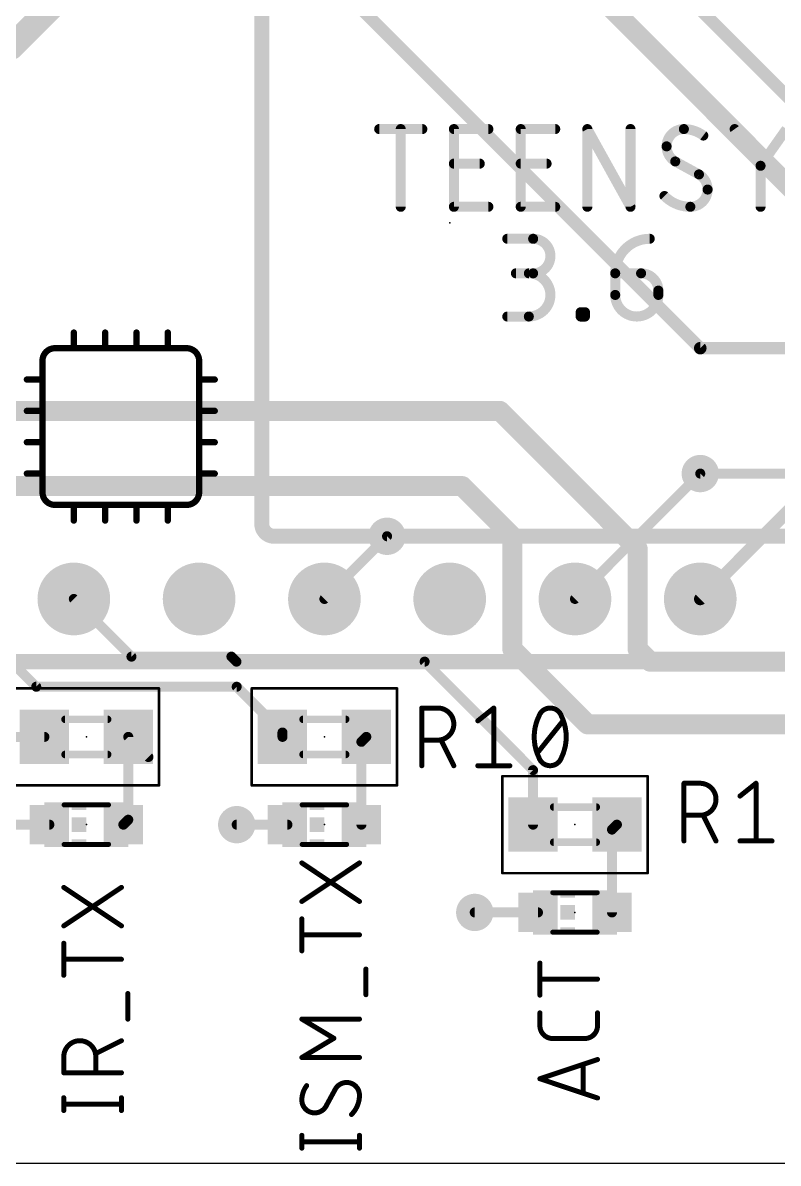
# Model space of a CAD drawing. Extents: x 0 to 102, y 0 to 61.
# Drawn here: x 24.37 to 39.68, y 0 to 23.1 of the extents above; entities that cross this region are included whole.
import ezdxf

# ---------------------------------------------------------------- set-up
doc = ezdxf.new("R2010")
doc.units = 0
for name, color, linetype in [('1', 12, 'CONTINUOUS'), ('15', 30, 'CONTINUOUS'), ('16', 132, 'CONTINUOUS'), ('17', 110, 'CONTINUOUS'), ('18', 110, 'CONTINUOUS'), ('20', 31, 'CONTINUOUS'), ('21', 253, 'CONTINUOUS'), ('23', 53, 'CONTINUOUS'), ('25', 253, 'CONTINUOUS'), ('39', 12, 'CONTINUOUS'), ('51', 253, 'CONTINUOUS')]:
    doc.layers.add(name, color=color, linetype=linetype)

# ---------------------------------------------------------------- blocks, each defined once
blk = doc.blocks.new('RECT')
blk.add_solid([(-0.5, -0.5), (0.5, -0.5), (-0.5, 0.5), (0.5, 0.5)])
blk = doc.blocks.new('ROUNDP')
at = {"const_width": 0.5}
blk.add_lwpolyline([(0, -0.25, 1), (0, 0.25, 1), (0, -0.25)], format="xyb", dxfattribs=at)
blk = doc.blocks.new('ROUNDV')
at = {"const_width": 0.5}
blk.add_lwpolyline([(0, -0.25, 1), (0, 0.25, 1), (0, -0.25)], format="xyb", dxfattribs=at)

msp = doc.modelspace()

# ---------------------------------------------------------------- linework, layer by layer
at = {"layer": '1'}
for points, const_width in [([(34.036, 15.24), (11.43, 15.24)], 0.4064), ([(36.83, 12.446), (34.036, 15.24)], 0.4064), ([(12.446, 13.716), (33.274, 13.716)], 0.4064), ([(33.274, 13.716), (34.29, 12.7)], 0.4064), ([(34.29, 12.7), (34.29, 10.414)], 0.4064), ([(36.83, 10.414), (36.83, 12.446)], 0.4064), ([(22.86, 11.43), (24.638, 9.652)], 0.2032), ([(25.4, 11.43), (26.5684, 10.2616)], 0.2032), ([(34.29, 10.414), (35.814, 8.89)], 0.4064), ([(37.084, 10.16), (36.83, 10.414)], 0.4064), ([(26.5684, 10.2616), (28.5953, 10.2616)], 0.2032), ([(28.5953, 10.2616), (28.6969, 10.16)], 0.2032), ([(28.6969, 10.16), (32.512, 10.16)], 0.2032), ([(32.512, 10.16), (34.71, 7.962)], 0.2032), ([(42.164, 10.16), (37.084, 10.16)], 0.4064), ([(24.638, 9.652), (28.702, 9.652)], 0.2032), ([(28.702, 9.652), (29.63, 8.724)], 0.2032), ([(35.814, 8.89), (40.64, 8.89)], 0.4064), ([(29.63, 8.724), (29.63, 8.636)], 0.2032), ([(22.606, 8.636), (24.804, 8.636)], 0.2032), ([(26.504, 8.636), (26.912, 8.228)], 0.2032), ([(26.504, 8.636), (26.504, 6.958)], 0.2032), ([(31.33, 8.636), (31.23, 8.536)], 0.2032), ([(31.23, 8.536), (31.23, 6.858)], 0.2032), ([(34.71, 7.962), (34.71, 6.858)], 0.2032), ([(24.904, 6.858), (23.622, 6.858)], 0.2032), ([(26.504, 6.958), (26.404, 6.858)], 0.2032), ([(29.73, 6.858), (28.702, 6.858)], 0.2032), ([(36.41, 6.858), (36.31, 6.758)], 0.2032), ([(36.31, 6.758), (36.31, 5.08)], 0.2032), ([(34.81, 5.08), (33.528, 5.08)], 0.2032)]:
    msp.add_lwpolyline(points, dxfattribs=dict(at, const_width=const_width))
for points, const_width in [([(34.1078, 15.3118, 1), (33.9642, 15.1682)], 0.2032), ([(34.036, 15.1384, 1), (34.036, 15.3416)], 0.2032), ([(33.3458, 13.7878, 1), (33.2022, 13.6442)], 0.2032), ([(33.274, 13.6144, 1), (33.274, 13.8176)], 0.2032), ([(34.3916, 12.7, 1), (34.1884, 12.7)], 0.2032), ([(34.2182, 12.6282, 1), (34.3618, 12.7718)], 0.2032), ([(36.9316, 12.446, 1), (36.7284, 12.446)], 0.2032), ([(36.7582, 12.3742, 1), (36.9018, 12.5178)], 0.2032), ([(25.4359, 11.4659, 1), (25.3641, 11.3941)], 0.1016), ([(34.1884, 10.414, 1), (34.3916, 10.414)], 0.2032), ([(34.3618, 10.4858, 1), (34.2182, 10.3422)], 0.2032), ([(36.7284, 10.414, 1), (36.9316, 10.414)], 0.2032), ([(36.9018, 10.4858, 1), (36.7582, 10.3422)], 0.2032), ([(26.5684, 10.3124, 1), (26.5684, 10.2108)], 0.1016), ([(26.5325, 10.2257, 1), (26.6043, 10.2975)], 0.1016), ([(28.6312, 10.2975, 1), (28.5594, 10.2257)], 0.1016), ([(28.5953, 10.2108, 1), (28.5953, 10.3124)], 0.1016), ([(28.6969, 10.2108, 1), (28.6969, 10.1092)], 0.1016), ([(28.661, 10.1241, 1), (28.7328, 10.1959)], 0.1016), ([(32.5479, 10.1959, 1), (32.4761, 10.1241)], 0.1016), ([(32.512, 10.1092, 1), (32.512, 10.2108)], 0.1016), ([(37.084, 10.2616, 1), (37.084, 10.0584)], 0.2032), ([(37.0122, 10.0882, 1), (37.1558, 10.2318)], 0.2032), ([(24.638, 9.7028, 1), (24.638, 9.6012)], 0.1016), ([(24.6021, 9.6161, 1), (24.6739, 9.6879)], 0.1016), ([(28.7379, 9.6879, 1), (28.6661, 9.6161)], 0.1016), ([(28.702, 9.6012, 1), (28.702, 9.7028)], 0.1016), ([(35.814, 8.9916, 1), (35.814, 8.7884)], 0.2032), ([(35.7422, 8.8182, 1), (35.8858, 8.9618)], 0.2032), ([(29.6808, 8.724, 1), (29.5792, 8.724)], 0.1016), ([(29.5941, 8.6881, 1), (29.6659, 8.7599)], 0.1016), ([(24.804, 8.5852, 1), (24.804, 8.6868)], 0.1016), ([(26.5399, 8.6719, 1), (26.4681, 8.6001)], 0.1016), ([(26.5548, 8.636, 1), (26.4532, 8.636)], 0.1016), ([(29.5792, 8.636, 1), (29.6808, 8.636)], 0.1016), ([(31.2808, 8.536, 1), (31.1792, 8.536)], 0.1016), ([(31.1941, 8.5719, 1), (31.2659, 8.5001)], 0.1016), ([(31.3659, 8.6001, 1), (31.2941, 8.6719)], 0.1016), ([(26.8761, 8.1921, 1), (26.9479, 8.2639)], 0.1016), ([(34.7608, 7.962, 1), (34.6592, 7.962)], 0.1016), ([(34.6741, 7.9261, 1), (34.7459, 7.9979)], 0.1016), ([(24.904, 6.8072, 1), (24.904, 6.9088)], 0.1016), ([(26.3681, 6.8939, 1), (26.4399, 6.8221)], 0.1016), ([(26.4532, 6.958, 1), (26.5548, 6.958)], 0.1016), ([(26.5399, 6.9221, 1), (26.4681, 6.9939)], 0.1016), ([(28.702, 6.9088, 1), (28.702, 6.8072)], 0.1016), ([(29.73, 6.8072, 1), (29.73, 6.9088)], 0.1016), ([(36.4459, 6.8221, 1), (36.3741, 6.8939)], 0.1016), ([(31.1792, 6.858, 1), (31.2808, 6.858)], 0.1016), ([(34.6592, 6.858, 1), (34.7608, 6.858)], 0.1016), ([(36.3608, 6.758, 1), (36.2592, 6.758)], 0.1016), ([(36.2741, 6.7939, 1), (36.3459, 6.7221)], 0.1016), ([(33.528, 5.1308, 1), (33.528, 5.0292)], 0.1016), ([(34.81, 5.0292, 1), (34.81, 5.1308)], 0.1016), ([(36.2592, 5.08, 1), (36.3608, 5.08)], 0.1016)]:
    msp.add_lwpolyline(points, format="xyb", dxfattribs=dict(at, const_width=const_width))
at = {"layer": '15'}
for points, const_width in [([(38.1, 16.51), (27.94, 26.67)], 0.254), ([(45.72, 16.51), (38.1, 16.51)], 0.254), ([(53.34, 13.97), (38.1, 13.97)], 0.2032), ([(52.959, 12.7), (31.75, 12.7)], 0.2032)]:
    msp.add_lwpolyline(points, dxfattribs=dict(at, const_width=const_width))
for points, const_width in [([(38.1, 16.5735, 1), (38.1, 16.4465)], 0.127), ([(38.0551, 16.4651, 1), (38.1449, 16.5549)], 0.127), ([(38.1, 14.0208, 1), (38.1, 13.9192)], 0.1016), ([(31.75, 12.7508, 1), (31.75, 12.6492)], 0.1016)]:
    msp.add_lwpolyline(points, format="xyb", dxfattribs=dict(at, const_width=const_width))
at = {"layer": '16'}
for points, const_width in [([(33.02, 26.67), (41.402, 18.288)], 0.4064), ([(26.67, 25.146), (24.13, 22.606)], 0.508), ([(41.1706, 20.2974), (36.83, 24.638)], 0.254), ([(24.13, 22.606), (12.065, 22.606)], 0.508), ([(45.974, 19.304), (38.1, 11.43)], 0.254), ([(38.1, 13.97), (35.56, 11.43)], 0.2032), ([(31.75, 12.7), (30.48, 11.43)], 0.2032)]:
    msp.add_lwpolyline(points, dxfattribs=dict(at, const_width=const_width))
for points, const_width in [([(24.13, 22.479, 1), (24.13, 22.733)], 0.254), ([(38.1359, 13.9341, 1), (38.0641, 14.0059)], 0.1016), ([(31.7859, 12.6641, 1), (31.7141, 12.7359)], 0.1016), ([(30.4441, 11.4659, 1), (30.5159, 11.3941)], 0.1016), ([(35.5241, 11.4659, 1), (35.5959, 11.3941)], 0.1016), ([(38.0551, 11.4749, 1), (38.1449, 11.3851)], 0.127)]:
    msp.add_lwpolyline(points, format="xyb", dxfattribs=dict(at, const_width=const_width))
at = {"layer": '20'}
msp.add_line((0, 0), (101.58, 0), dxfattribs=at)
at = {"layer": '21'}
for points, const_width in [([(29.21, 12.954), (29.21, 25.146)], 0.3048), ([(31.5903, 20.9487), (32.4652, 20.9487)], 0.2032), ([(32.0277, 19.3739), (32.0277, 20.9487)], 0.2032), ([(33.1049, 19.3739), (33.1049, 20.9487)], 0.2032), ([(33.1049, 20.9487), (33.8048, 20.9487)], 0.2032), ([(34.4596, 19.3739), (34.4596, 20.9487)], 0.2032), ([(34.4596, 20.9487), (35.1595, 20.9487)], 0.2032), ([(35.8107, 19.3739), (35.8107, 20.9487)], 0.2032), ([(35.8107, 20.9487), (36.6856, 19.3739)], 0.2032), ([(36.6856, 19.3739), (36.6856, 20.9487)], 0.2032), ([(38.7974, 20.9487), (39.3223, 20.205)], 0.2032), ([(39.3223, 20.205), (39.8472, 20.9487)], 0.2032), ([(33.1049, 20.2487), (33.6298, 20.2487)], 0.2032), ([(34.4596, 20.2487), (34.9845, 20.2487)], 0.2032), ([(38.0737, 20.03), (37.5926, 20.2925)], 0.2032), ([(39.3223, 19.3739), (39.3223, 20.205)], 0.2032), ([(33.8048, 19.3739), (33.1049, 19.3739)], 0.2032), ([(35.1595, 19.3739), (34.4596, 19.3739)], 0.2032), ([(34.1871, 18.7262), (34.7121, 18.7262)], 0.2032), ([(34.7121, 18.0262), (34.3621, 18.0262)], 0.2032), ([(36.3755, 18.0262), (36.9004, 18.0262)], 0.2032), ([(36.3755, 17.5888), (36.3755, 18.0262)], 0.2032), ([(37.2504, 17.6763), (37.2504, 17.5888)], 0.2032), ([(35.675, 17.1514), (35.675, 17.2388)], 0.2032), ([(35.675, 17.2388), (35.7625, 17.2388)], 0.2032), ([(35.7625, 17.2388), (35.7625, 17.1514)], 0.2032), ([(34.1871, 17.1514), (34.6246, 17.1514)], 0.2032), ([(35.7625, 17.1514), (35.675, 17.1514)], 0.2032), ([(25.4, 16.51), (25.4, 16.8275)], 0.127), ([(26.035, 16.51), (26.035, 16.8275)], 0.127), ([(26.67, 16.51), (26.67, 16.8275)], 0.127), ([(27.305, 16.51), (27.305, 16.8275)], 0.127), ([(25.4, 16.51), (25.019, 16.51)], 0.127), ([(26.035, 16.51), (25.4, 16.51)], 0.127), ([(26.67, 16.51), (26.035, 16.51)], 0.127), ([(27.305, 16.51), (26.67, 16.51)], 0.127), ([(27.686, 16.51), (27.305, 16.51)], 0.127), ([(24.765, 16.256), (24.765, 15.875)], 0.127), ([(27.94, 15.875), (27.94, 16.256)], 0.127), ([(24.765, 15.875), (24.4475, 15.875)], 0.127), ([(24.765, 15.875), (24.765, 15.24)], 0.127), ([(27.94, 15.24), (27.94, 15.875)], 0.127), ([(27.94, 15.875), (28.2575, 15.875)], 0.127), ([(24.765, 15.24), (24.4475, 15.24)], 0.127), ([(24.765, 15.24), (24.765, 14.605)], 0.127), ([(27.94, 14.605), (27.94, 15.24)], 0.127), ([(27.94, 15.24), (28.2575, 15.24)], 0.127), ([(24.765, 14.605), (24.4475, 14.605)], 0.127), ([(24.765, 14.605), (24.765, 13.97)], 0.127), ([(27.94, 13.97), (27.94, 14.605)], 0.127), ([(27.94, 14.605), (28.2575, 14.605)], 0.127), ([(24.765, 13.97), (24.4475, 13.97)], 0.127), ([(24.765, 13.97), (24.765, 13.589)], 0.127), ([(27.94, 13.589), (27.94, 13.97)], 0.127), ([(27.94, 13.97), (28.2575, 13.97)], 0.127), ([(25.019, 13.335), (25.4, 13.335)], 0.127), ([(25.4, 13.335), (26.035, 13.335)], 0.127), ([(25.4, 13.335), (25.4, 13.0175)], 0.127), ([(26.035, 13.335), (26.67, 13.335)], 0.127), ([(26.035, 13.335), (26.035, 13.0175)], 0.127), ([(26.67, 13.335), (27.305, 13.335)], 0.127), ([(26.67, 13.335), (26.67, 13.0175)], 0.127), ([(27.305, 13.335), (27.686, 13.335)], 0.127), ([(27.305, 13.335), (27.305, 13.0175)], 0.127), ([(41.656, 12.7), (29.464, 12.7)], 0.3048), ([(64.77, 10.16), (3.81, 10.16)], 0.3048)]:
    msp.add_lwpolyline(points, dxfattribs=dict(at, const_width=const_width))
for points, const_width in [([(31.5903, 20.9994, 1), (31.5903, 20.8979)], 0.1016), ([(32.0785, 20.9487, 1), (31.9769, 20.9487)], 0.1016), ([(32.4652, 20.8979, 1), (32.4652, 20.9994)], 0.1016), ([(33.1557, 20.9487, 1), (33.0541, 20.9487)], 0.1016), ([(33.1049, 20.9994, 1), (33.1049, 20.8979)], 0.1016), ([(33.8048, 20.8979, 1), (33.8048, 20.9994)], 0.1016), ([(34.5104, 20.9487, 1), (34.4088, 20.9487)], 0.1016), ([(34.4596, 20.9994, 1), (34.4596, 20.8979)], 0.1016), ([(35.1595, 20.8979, 1), (35.1595, 20.9994)], 0.1016), ([(35.8615, 20.9487, 1), (35.7599, 20.9487)], 0.1016), ([(35.8551, 20.9733, 1), (35.7663, 20.924)], 0.1016), ([(36.7364, 20.9487, 1), (36.6348, 20.9487)], 0.1016), ([(37.7675, 20.9487, 0.4142), (37.4176, 20.5987)], 0.2032), ([(38.1612, 20.8174, 0.1623), (37.7675, 20.9487)], 0.2032), ([(37.7675, 20.9994, 1), (37.7675, 20.8979)], 0.1016), ([(37.7675, 20.8979, 1), (37.7675, 20.9994)], 0.1016), ([(38.8389, 20.9779, 1), (38.7559, 20.9194)], 0.1016), ([(38.1308, 20.7768, 1), (38.1917, 20.8581)], 0.1016), ([(37.4176, 20.5987, 0.2656), (37.5926, 20.2925)], 0.2032), ([(37.4684, 20.5987, 1), (37.3668, 20.5987)], 0.1016), ([(37.3668, 20.5987, 1), (37.4684, 20.5987)], 0.1016), ([(33.1049, 20.2995, 1), (33.1049, 20.1979)], 0.1016), ([(33.6298, 20.1979, 1), (33.6298, 20.2995)], 0.1016), ([(34.4596, 20.2995, 1), (34.4596, 20.1979)], 0.1016), ([(34.9845, 20.1979, 1), (34.9845, 20.2995)], 0.1016), ([(37.6169, 20.3371, 1), (37.5682, 20.2479)], 0.1016), ([(37.5668, 20.2487, 1), (37.6183, 20.3362)], 0.1016), ([(38.2487, 19.7238, 0.2656), (38.0737, 20.03)], 0.2032), ([(38.0995, 20.0738, 1), (38.0479, 19.9862)], 0.1016), ([(38.0494, 19.9854, 1), (38.0981, 20.0746)], 0.1016), ([(39.3731, 20.205, 1), (39.2715, 20.205)], 0.1016), ([(39.2808, 20.2343, 1), (39.3638, 20.1757)], 0.1016), ([(39.2808, 20.1757, 1), (39.3638, 20.2343)], 0.1016), ([(37.3738, 19.5926, 0.2), (37.8988, 19.3739)], 0.2032), ([(37.4099, 19.6283, 1), (37.3378, 19.5568)], 0.1016), ([(37.8988, 19.3739, 0.4142), (38.2487, 19.7238)], 0.2032), ([(38.2995, 19.7238, 1), (38.1979, 19.7238)], 0.1016), ([(38.1979, 19.7238, 1), (38.2995, 19.7238)], 0.1016), ([(31.9769, 19.3739, 1), (32.0785, 19.3739)], 0.1016), ([(33.1049, 19.4246, 1), (33.1049, 19.3231)], 0.1016), ([(33.0541, 19.3739, 1), (33.1557, 19.3739)], 0.1016), ([(33.8048, 19.3231, 1), (33.8048, 19.4246)], 0.1016), ([(34.4596, 19.4246, 1), (34.4596, 19.3231)], 0.1016), ([(34.4088, 19.3739, 1), (34.5104, 19.3739)], 0.1016), ([(35.1595, 19.3231, 1), (35.1595, 19.4246)], 0.1016), ([(35.7599, 19.3739, 1), (35.8615, 19.3739)], 0.1016), ([(36.6348, 19.3739, 1), (36.7364, 19.3739)], 0.1016), ([(36.6412, 19.3492, 1), (36.73, 19.3985)], 0.1016), ([(37.8988, 19.4246, 1), (37.8988, 19.3231)], 0.1016), ([(37.8988, 19.3231, 1), (37.8988, 19.4246)], 0.1016), ([(39.2715, 19.3739, 1), (39.3731, 19.3739)], 0.1016), ([(34.1871, 18.7769, 1), (34.1871, 18.6754)], 0.1016), ([(34.7121, 18.0262, 1), (34.7121, 18.7262)], 0.2032), ([(34.7121, 18.7769, 1), (34.7121, 18.6754)], 0.1016), ([(34.7121, 18.6754, 1), (34.7121, 18.7769)], 0.1016), ([(37.0754, 18.7262, 0.4142), (36.3755, 18.0262)], 0.2032), ([(37.0754, 18.6754, 1), (37.0754, 18.7769)], 0.1016), ([(34.3621, 18.077, 1), (34.3621, 17.9754)], 0.1016), ([(34.6246, 17.1514, 1), (34.6246, 18.0262)], 0.2032), ([(34.6246, 18.077, 1), (34.6246, 17.9754)], 0.1016), ([(34.7121, 18.077, 1), (34.7121, 17.9754)], 0.1016), ([(34.7121, 17.9754, 1), (34.7121, 18.077)], 0.1016), ([(36.3755, 18.077, 1), (36.3755, 17.9754)], 0.1016), ([(36.4263, 18.0262, 1), (36.3247, 18.0262)], 0.1016), ([(36.3247, 18.0262, 1), (36.4263, 18.0262)], 0.1016), ([(37.2504, 17.6763, 0.4142), (36.9004, 18.0262)], 0.2032), ([(36.9004, 18.077, 1), (36.9004, 17.9754)], 0.1016), ([(36.9004, 17.9754, 1), (36.9004, 18.077)], 0.1016), ([(36.3755, 17.5888, 1), (37.2504, 17.5888)], 0.2032), ([(36.4263, 17.5888, 1), (36.3247, 17.5888)], 0.1016), ([(36.3247, 17.5888, 1), (36.4263, 17.5888)], 0.1016), ([(37.3012, 17.6763, 1), (37.1996, 17.6763)], 0.1016), ([(37.1996, 17.6763, 1), (37.3012, 17.6763)], 0.1016), ([(37.3012, 17.5888, 1), (37.1996, 17.5888)], 0.1016), ([(37.1996, 17.5888, 1), (37.3012, 17.5888)], 0.1016), ([(35.7258, 17.2388, 1), (35.6242, 17.2388)], 0.1016), ([(35.675, 17.2896, 1), (35.675, 17.188)], 0.1016), ([(35.8133, 17.2388, 1), (35.7117, 17.2388)], 0.1016), ([(35.7625, 17.188, 1), (35.7625, 17.2896)], 0.1016), ([(34.1871, 17.2021, 1), (34.1871, 17.1006)], 0.1016), ([(34.6246, 17.2021, 1), (34.6246, 17.1006)], 0.1016), ([(34.6246, 17.1006, 1), (34.6246, 17.2021)], 0.1016), ([(35.675, 17.2021, 1), (35.675, 17.1006)], 0.1016), ([(35.6242, 17.1514, 1), (35.7258, 17.1514)], 0.1016), ([(35.7117, 17.1514, 1), (35.8133, 17.1514)], 0.1016), ([(35.7625, 17.1006, 1), (35.7625, 17.2021)], 0.1016), ([(25.4318, 16.8275, 1), (25.3683, 16.8275)], 0.0635), ([(26.0667, 16.8275, 1), (26.0033, 16.8275)], 0.0635), ([(26.7018, 16.8275, 1), (26.6383, 16.8275)], 0.0635), ([(27.3367, 16.8275, 1), (27.2733, 16.8275)], 0.0635), ([(25.019, 16.51, 0.4142), (24.765, 16.256)], 0.127), ([(25.019, 16.5418, 1), (25.019, 16.4783)], 0.0635), ([(25.019, 16.4783, 1), (25.019, 16.5418)], 0.0635), ([(25.4, 16.5418, 1), (25.4, 16.4783)], 0.0635), ([(25.3683, 16.51, 1), (25.4318, 16.51)], 0.0635), ([(25.4, 16.4783, 1), (25.4, 16.5418)], 0.0635), ([(26.035, 16.5418, 1), (26.035, 16.4783)], 0.0635), ([(26.0033, 16.51, 1), (26.0667, 16.51)], 0.0635), ([(26.035, 16.4783, 1), (26.035, 16.5418)], 0.0635), ([(26.67, 16.5418, 1), (26.67, 16.4783)], 0.0635), ([(26.6383, 16.51, 1), (26.7018, 16.51)], 0.0635), ([(26.67, 16.4783, 1), (26.67, 16.5418)], 0.0635), ([(27.305, 16.5418, 1), (27.305, 16.4783)], 0.0635), ([(27.2733, 16.51, 1), (27.3367, 16.51)], 0.0635), ([(27.305, 16.4783, 1), (27.305, 16.5418)], 0.0635), ([(27.94, 16.256, 0.4142), (27.686, 16.51)], 0.127), ([(27.686, 16.5418, 1), (27.686, 16.4783)], 0.0635), ([(27.686, 16.4783, 1), (27.686, 16.5418)], 0.0635), ([(24.7967, 16.256, 1), (24.7333, 16.256)], 0.0635), ([(24.7333, 16.256, 1), (24.7967, 16.256)], 0.0635), ([(27.9718, 16.256, 1), (27.9083, 16.256)], 0.0635), ([(27.9083, 16.256, 1), (27.9718, 16.256)], 0.0635), ([(24.4475, 15.9068, 1), (24.4475, 15.8432)], 0.0635), ([(24.7967, 15.875, 1), (24.7333, 15.875)], 0.0635), ([(24.7333, 15.875, 1), (24.7967, 15.875)], 0.0635), ([(24.765, 15.8432, 1), (24.765, 15.9068)], 0.0635), ([(27.94, 15.9068, 1), (27.94, 15.8432)], 0.0635), ([(27.9718, 15.875, 1), (27.9083, 15.875)], 0.0635), ([(27.9083, 15.875, 1), (27.9718, 15.875)], 0.0635), ([(28.2575, 15.8432, 1), (28.2575, 15.9068)], 0.0635), ([(24.4475, 15.2718, 1), (24.4475, 15.2082)], 0.0635), ([(24.7967, 15.24, 1), (24.7333, 15.24)], 0.0635), ([(24.7333, 15.24, 1), (24.7967, 15.24)], 0.0635), ([(24.765, 15.2082, 1), (24.765, 15.2718)], 0.0635), ([(27.94, 15.2718, 1), (27.94, 15.2082)], 0.0635), ([(27.9718, 15.24, 1), (27.9083, 15.24)], 0.0635), ([(27.9083, 15.24, 1), (27.9718, 15.24)], 0.0635), ([(28.2575, 15.2082, 1), (28.2575, 15.2718)], 0.0635), ([(24.4475, 14.6368, 1), (24.4475, 14.5732)], 0.0635), ([(24.7967, 14.605, 1), (24.7333, 14.605)], 0.0635), ([(24.7333, 14.605, 1), (24.7967, 14.605)], 0.0635), ([(24.765, 14.5732, 1), (24.765, 14.6368)], 0.0635), ([(27.94, 14.6368, 1), (27.94, 14.5732)], 0.0635), ([(27.9718, 14.605, 1), (27.9083, 14.605)], 0.0635), ([(27.9083, 14.605, 1), (27.9718, 14.605)], 0.0635), ([(28.2575, 14.5732, 1), (28.2575, 14.6368)], 0.0635), ([(24.4475, 14.0018, 1), (24.4475, 13.9383)], 0.0635), ([(24.7967, 13.97, 1), (24.7333, 13.97)], 0.0635), ([(24.7333, 13.97, 1), (24.7967, 13.97)], 0.0635), ([(24.765, 13.9383, 1), (24.765, 14.0018)], 0.0635), ([(27.9718, 13.97, 1), (27.9083, 13.97)], 0.0635), ([(27.94, 14.0018, 1), (27.94, 13.9383)], 0.0635), ([(27.9083, 13.97, 1), (27.9718, 13.97)], 0.0635), ([(28.2575, 13.9383, 1), (28.2575, 14.0018)], 0.0635), ([(24.765, 13.589, 0.4142), (25.019, 13.335)], 0.127), ([(24.7967, 13.589, 1), (24.7333, 13.589)], 0.0635), ([(27.686, 13.335, 0.4142), (27.94, 13.589)], 0.127), ([(27.9718, 13.589, 1), (27.9083, 13.589)], 0.0635), ([(24.7333, 13.589, 1), (24.7967, 13.589)], 0.0635), ([(27.9083, 13.589, 1), (27.9718, 13.589)], 0.0635), ([(25.019, 13.3668, 1), (25.019, 13.3033)], 0.0635), ([(25.019, 13.3033, 1), (25.019, 13.3668)], 0.0635), ([(25.4, 13.3668, 1), (25.4, 13.3033)], 0.0635), ([(25.4318, 13.335, 1), (25.3683, 13.335)], 0.0635), ([(25.4, 13.3033, 1), (25.4, 13.3668)], 0.0635), ([(26.035, 13.3668, 1), (26.035, 13.3033)], 0.0635), ([(26.0667, 13.335, 1), (26.0033, 13.335)], 0.0635), ([(26.035, 13.3033, 1), (26.035, 13.3668)], 0.0635), ([(26.67, 13.3668, 1), (26.67, 13.3033)], 0.0635), ([(26.7018, 13.335, 1), (26.6383, 13.335)], 0.0635), ([(26.67, 13.3033, 1), (26.67, 13.3668)], 0.0635), ([(27.305, 13.3668, 1), (27.305, 13.3033)], 0.0635), ([(27.3367, 13.335, 1), (27.2733, 13.335)], 0.0635), ([(27.305, 13.3033, 1), (27.305, 13.3668)], 0.0635), ([(27.686, 13.3668, 1), (27.686, 13.3033)], 0.0635), ([(27.686, 13.3033, 1), (27.686, 13.3668)], 0.0635), ([(25.3683, 13.0175, 1), (25.4318, 13.0175)], 0.0635), ([(26.0033, 13.0175, 1), (26.0667, 13.0175)], 0.0635), ([(26.6383, 13.0175, 1), (26.7018, 13.0175)], 0.0635), ([(27.2733, 13.0175, 1), (27.3367, 13.0175)], 0.0635), ([(29.21, 12.954, 0.4142), (29.464, 12.7)], 0.3048), ([(29.2862, 12.954, 1), (29.1338, 12.954)], 0.1524), ([(29.1338, 12.954, 1), (29.2862, 12.954)], 0.1524), ([(29.464, 12.7762, 1), (29.464, 12.6238)], 0.1524), ([(29.464, 12.6238, 1), (29.464, 12.7762)], 0.1524)]:
    msp.add_lwpolyline(points, format="xyb", dxfattribs=dict(at, const_width=const_width))
at = {"layer": '23'}
for p in [(33.02, 19.05), (25.654, 8.636), (30.48, 8.636), (25.654, 6.858), (30.48, 6.858), (35.56, 6.858), (35.56, 5.08)]:
    msp.add_point(p, dxfattribs=at)
at = {"layer": '25', "const_width": 0.1016}
for points in [[(32.4545, 8.0518), (32.4545, 9.2202)], [(32.4545, 9.2202), (32.779, 9.2202)], [(33.5901, 8.9606), (33.9146, 9.2202)], [(33.9146, 9.2202), (33.9146, 8.0518)], [(34.798, 8.3114), (35.3173, 8.9606)], [(32.779, 8.5711), (32.4545, 8.5711)], [(33.1036, 8.0518), (32.8439, 8.5711)], [(33.5901, 8.0518), (34.2392, 8.0518)], [(37.7698, 6.5278), (37.7698, 7.6962)], [(37.7698, 7.6962), (38.0944, 7.6962)], [(38.9054, 7.4366), (39.23, 7.6962)], [(39.23, 7.6962), (39.23, 6.5278)], [(38.0944, 7.0471), (37.7698, 7.0471)], [(38.4189, 6.5278), (38.1593, 7.0471)], [(38.9054, 6.5278), (39.5545, 6.5278)], [(31.1912, 5.303), (30.0228, 6.0819)], [(30.0228, 5.303), (31.1912, 6.0819)], [(26.3652, 4.8077), (25.1968, 5.5866)], [(25.1968, 4.8077), (26.3652, 5.5866)], [(30.0228, 4.3011), (30.0228, 4.9502)], [(31.1912, 4.6256), (30.0228, 4.6256)], [(25.1968, 3.8058), (25.1968, 4.4549)], [(26.3652, 4.1303), (25.1968, 4.1303)], [(31.321, 3.4135), (31.321, 3.9328)], [(34.8488, 3.405), (34.8488, 4.0541)], [(36.0172, 3.7296), (34.8488, 3.7296)], [(26.495, 2.9182), (26.495, 3.4375)], [(34.8488, 2.785), (34.8488, 3.0447)], [(36.0172, 3.0447), (36.0172, 2.785)], [(30.6719, 2.5301), (30.0228, 2.9196)], [(30.0228, 2.9196), (31.1912, 2.9196)], [(30.0228, 2.1407), (30.6719, 2.5301)], [(35.7576, 2.5254), (35.1084, 2.5254)], [(26.3652, 2.481), (25.8459, 2.2214)], [(25.1968, 1.8319), (25.1968, 2.1565)], [(25.8459, 2.1565), (25.8459, 1.8319)], [(31.1912, 2.1407), (30.0228, 2.1407)], [(34.8488, 1.7103), (36.0172, 2.0997)], [(26.3652, 1.8319), (25.1968, 1.8319)], [(35.7251, 2.0024), (35.7251, 1.4182)], [(36.0172, 1.3208), (34.8488, 1.7103)], [(30.7044, 1.5057), (30.5096, 1.1486)], [(25.1968, 1.0668), (25.1968, 1.3264)], [(25.1968, 1.1966), (26.3652, 1.1966)], [(26.3652, 1.0668), (26.3652, 1.3264)], [(30.0228, 0.3048), (30.0228, 0.5644)], [(30.0228, 0.4346), (31.1912, 0.4346)], [(31.1912, 0.3048), (31.1912, 0.5644)]]:
    msp.add_lwpolyline(points, dxfattribs=at)
at = {"layer": '25'}
for points, const_width in [([(32.4799, 9.2202, 1), (32.4291, 9.2202)], 0.0508), ([(32.4545, 9.2456, 1), (32.4545, 9.1948)], 0.0508), ([(32.779, 8.5711, 1), (32.779, 9.2202)], 0.1016), ([(32.779, 9.2456, 1), (32.779, 9.1948)], 0.0508), ([(32.779, 9.1948, 1), (32.779, 9.2456)], 0.0508), ([(33.94, 9.2202, 1), (33.8892, 9.2202)], 0.0508), ([(33.9305, 9.2004, 1), (33.8988, 9.24)], 0.0508), ([(35.0576, 9.2202, 0.3205), (34.8305, 9.0579)], 0.1016), ([(35.2848, 9.0579, 0.3205), (35.0576, 9.2202)], 0.1016), ([(35.0576, 9.2456, 1), (35.0576, 9.1948)], 0.0508), ([(35.0576, 9.1948, 1), (35.0576, 9.2456)], 0.0508), ([(34.8305, 9.0579, 0.1139), (34.7331, 8.636)], 0.1016), ([(34.8064, 9.0662, 1), (34.8545, 9.0497)], 0.0508), ([(34.8533, 9.0468, 1), (34.8076, 9.0691)], 0.0508), ([(35.3077, 9.0691, 1), (35.262, 9.0468)], 0.0508), ([(35.3822, 8.636, 0.1139), (35.2848, 9.0579)], 0.1016), ([(35.2608, 9.0497, 1), (35.3089, 9.0662)], 0.0508), ([(35.3371, 8.9447, 1), (35.2975, 8.9764)], 0.0508), ([(33.5742, 8.9804, 1), (33.606, 8.9407)], 0.0508), ([(32.4545, 8.5965, 1), (32.4545, 8.5457)], 0.0508), ([(32.779, 8.5965, 1), (32.779, 8.5457)], 0.0508), ([(32.779, 8.5457, 1), (32.779, 8.5965)], 0.0508), ([(32.8666, 8.5824, 1), (32.8212, 8.5597)], 0.0508), ([(34.7331, 8.636, 0.1139), (34.8305, 8.2141)], 0.1016), ([(34.7585, 8.636, 1), (34.7077, 8.636)], 0.0508), ([(34.7077, 8.636, 1), (34.7585, 8.636)], 0.0508), ([(35.2848, 8.2141, 0.1139), (35.3822, 8.636)], 0.1016), ([(35.4076, 8.636, 1), (35.3568, 8.636)], 0.0508), ([(35.3568, 8.636, 1), (35.4076, 8.636)], 0.0508), ([(34.7782, 8.3273, 1), (34.8178, 8.2956)], 0.0508), ([(33.0809, 8.0404, 1), (33.1263, 8.0632)], 0.0508), ([(33.5901, 8.0772, 1), (33.5901, 8.0264)], 0.0508), ([(34.2392, 8.0264, 1), (34.2392, 8.0772)], 0.0508), ([(34.8545, 8.2223, 1), (34.8064, 8.2058)], 0.0508), ([(34.8305, 8.2141, 0.3205), (35.0576, 8.0518)], 0.1016), ([(34.8076, 8.2029, 1), (34.8533, 8.2252)], 0.0508), ([(35.0576, 8.0518, 0.3205), (35.2848, 8.2141)], 0.1016), ([(35.0576, 8.0772, 1), (35.0576, 8.0264)], 0.0508), ([(35.0576, 8.0264, 1), (35.0576, 8.0772)], 0.0508), ([(35.262, 8.2252, 1), (35.3077, 8.2029)], 0.0508), ([(35.3089, 8.2058, 1), (35.2608, 8.2223)], 0.0508), ([(32.4291, 8.0518, 1), (32.4799, 8.0518)], 0.0508), ([(33.8892, 8.0518, 1), (33.94, 8.0518)], 0.0508), ([(37.7952, 7.6962, 1), (37.7444, 7.6962)], 0.0508), ([(37.7698, 7.7216, 1), (37.7698, 7.6708)], 0.0508), ([(38.0944, 7.0471, 1), (38.0944, 7.6962)], 0.1016), ([(38.0944, 7.7216, 1), (38.0944, 7.6708)], 0.0508), ([(38.0944, 7.6708, 1), (38.0944, 7.7216)], 0.0508), ([(39.2554, 7.6962, 1), (39.2046, 7.6962)], 0.0508), ([(39.2459, 7.6764, 1), (39.2141, 7.716)], 0.0508), ([(38.8896, 7.4564, 1), (38.9213, 7.4167)], 0.0508), ([(37.7698, 7.0725, 1), (37.7698, 7.0217)], 0.0508), ([(38.0944, 7.0725, 1), (38.0944, 7.0217)], 0.0508), ([(38.0944, 7.0217, 1), (38.0944, 7.0725)], 0.0508), ([(38.182, 7.0584, 1), (38.1365, 7.0357)], 0.0508), ([(37.7444, 6.5278, 1), (37.7952, 6.5278)], 0.0508), ([(38.3962, 6.5164, 1), (38.4416, 6.5392)], 0.0508), ([(38.9054, 6.5532, 1), (38.9054, 6.5024)], 0.0508), ([(39.2046, 6.5278, 1), (39.2554, 6.5278)], 0.0508), ([(39.5545, 6.5024, 1), (39.5545, 6.5532)], 0.0508), ([(30.0369, 6.103, 1), (30.0087, 6.0607)], 0.0508), ([(31.2053, 6.0607, 1), (31.1771, 6.103)], 0.0508), ([(25.2109, 5.6077, 1), (25.1827, 5.5654)], 0.0508), ([(26.3793, 5.5654, 1), (26.3511, 5.6077)], 0.0508), ([(30.0087, 5.3241, 1), (30.0369, 5.2818)], 0.0508), ([(31.1771, 5.2818, 1), (31.2053, 5.3241)], 0.0508), ([(25.1827, 4.8288, 1), (25.2109, 4.7865)], 0.0508), ([(26.3511, 4.7865, 1), (26.3793, 4.8288)], 0.0508), ([(30.0482, 4.9502, 1), (29.9974, 4.9502)], 0.0508), ([(30.0228, 4.651, 1), (30.0228, 4.6002)], 0.0508), ([(31.1912, 4.6002, 1), (31.1912, 4.651)], 0.0508), ([(25.2222, 4.4549, 1), (25.1714, 4.4549)], 0.0508), ([(25.1968, 4.1557, 1), (25.1968, 4.1049)], 0.0508), ([(26.3652, 4.1049, 1), (26.3652, 4.1557)], 0.0508), ([(29.9974, 4.3011, 1), (30.0482, 4.3011)], 0.0508), ([(31.3464, 3.9328, 1), (31.2956, 3.9328)], 0.0508), ([(34.8742, 4.0541, 1), (34.8234, 4.0541)], 0.0508), ([(25.1714, 3.8058, 1), (25.2222, 3.8058)], 0.0508), ([(34.8488, 3.755, 1), (34.8488, 3.7042)], 0.0508), ([(36.0172, 3.7042, 1), (36.0172, 3.755)], 0.0508), ([(26.5204, 3.4375, 1), (26.4696, 3.4375)], 0.0508), ([(31.2956, 3.4135, 1), (31.3464, 3.4135)], 0.0508), ([(34.8234, 3.405, 1), (34.8742, 3.405)], 0.0508), ([(34.8742, 3.0447, 1), (34.8234, 3.0447)], 0.0508), ([(36.0426, 3.0447, 1), (35.9918, 3.0447)], 0.0508), ([(26.4696, 2.9182, 1), (26.5204, 2.9182)], 0.0508), ([(30.0359, 2.9414, 1), (30.0097, 2.8978)], 0.0508), ([(30.0228, 2.945, 1), (30.0228, 2.8942)], 0.0508), ([(31.1912, 2.8942, 1), (31.1912, 2.945)], 0.0508), ([(34.8488, 2.785, 0.4142), (35.1084, 2.5254)], 0.1016), ([(34.8742, 2.785, 1), (34.8234, 2.785)], 0.0508), ([(34.8234, 2.785, 1), (34.8742, 2.785)], 0.0508), ([(35.7576, 2.5254, 0.4142), (36.0172, 2.785)], 0.1016), ([(36.0426, 2.785, 1), (35.9918, 2.785)], 0.0508), ([(35.9918, 2.785, 1), (36.0426, 2.785)], 0.0508), ([(30.685, 2.5083, 1), (30.6588, 2.5519)], 0.0508), ([(30.6588, 2.5083, 1), (30.685, 2.5519)], 0.0508), ([(35.1084, 2.5508, 1), (35.1084, 2.5)], 0.0508), ([(35.1084, 2.5, 1), (35.1084, 2.5508)], 0.0508), ([(35.7576, 2.5508, 1), (35.7576, 2.5)], 0.0508), ([(35.7576, 2.5, 1), (35.7576, 2.5508)], 0.0508), ([(25.8459, 2.1565, 1), (25.1968, 2.1565)], 0.1016), ([(26.3766, 2.4583, 1), (26.3538, 2.5038)], 0.0508), ([(25.2222, 2.1565, 1), (25.1714, 2.1565)], 0.0508), ([(25.1714, 2.1565, 1), (25.2222, 2.1565)], 0.0508), ([(25.8713, 2.1565, 1), (25.8205, 2.1565)], 0.0508), ([(25.8205, 2.1565, 1), (25.8713, 2.1565)], 0.0508), ([(25.8346, 2.2441, 1), (25.8573, 2.1987)], 0.0508), ([(30.0228, 2.1661, 1), (30.0228, 2.1153)], 0.0508), ([(30.0097, 2.1624, 1), (30.0359, 2.1189)], 0.0508), ([(31.1912, 2.1153, 1), (31.1912, 2.1661)], 0.0508), ([(36.0252, 2.0756, 1), (36.0092, 2.1238)], 0.0508), ([(25.1968, 1.8573, 1), (25.1968, 1.8065)], 0.0508), ([(25.1714, 1.8319, 1), (25.2222, 1.8319)], 0.0508), ([(25.8205, 1.8319, 1), (25.8713, 1.8319)], 0.0508), ([(26.3652, 1.8065, 1), (26.3652, 1.8573)], 0.0508), ([(35.7505, 2.0024, 1), (35.6997, 2.0024)], 0.0508), ([(30.1202, 1.5706, 0.1623), (30.0228, 1.2785)], 0.1016), ([(30.1405, 1.5553, 1), (30.0998, 1.5858)], 0.0508), ([(30.9316, 1.6355, 0.2656), (30.7044, 1.5057)], 0.1016), ([(31.1912, 1.3758, 0.4142), (30.9316, 1.6355)], 0.1016), ([(30.9316, 1.6609, 1), (30.9316, 1.6101)], 0.0508), ([(30.9316, 1.6101, 1), (30.9316, 1.6609)], 0.0508), ([(34.8568, 1.7344, 1), (34.8408, 1.6862)], 0.0508), ([(34.8408, 1.7344, 1), (34.8568, 1.6862)], 0.0508), ([(30.6825, 1.5185, 1), (30.7263, 1.4928)], 0.0508), ([(30.7267, 1.4935, 1), (30.6821, 1.5178)], 0.0508), ([(31.0289, 0.9864, 0.2), (31.1912, 1.3758)], 0.1016), ([(31.2166, 1.3758, 1), (31.1658, 1.3758)], 0.0508), ([(31.1658, 1.3758, 1), (31.2166, 1.3758)], 0.0508), ([(35.6997, 1.4182, 1), (35.7505, 1.4182)], 0.0508), ([(25.2222, 1.3264, 1), (25.1714, 1.3264)], 0.0508), ([(25.1968, 1.222, 1), (25.1968, 1.1712)], 0.0508), ([(26.3906, 1.3264, 1), (26.3398, 1.3264)], 0.0508), ([(26.3652, 1.1712, 1), (26.3652, 1.222)], 0.0508), ([(30.0228, 1.2785, 0.4142), (30.2824, 1.0188)], 0.1016), ([(30.0482, 1.2785, 1), (29.9974, 1.2785)], 0.0508), ([(29.9974, 1.2785, 1), (30.0482, 1.2785)], 0.0508), ([(30.2824, 1.0188, 0.2656), (30.5096, 1.1486)], 0.1016), ([(30.4873, 1.1608, 1), (30.5319, 1.1365)], 0.0508), ([(30.5315, 1.1357, 1), (30.4878, 1.1615)], 0.0508), ([(36.0092, 1.2967, 1), (36.0252, 1.3449)], 0.0508), ([(25.1714, 1.0668, 1), (25.2222, 1.0668)], 0.0508), ([(26.3398, 1.0668, 1), (26.3906, 1.0668)], 0.0508), ([(30.2824, 1.0442, 1), (30.2824, 0.9934)], 0.0508), ([(30.2824, 0.9934, 1), (30.2824, 1.0442)], 0.0508), ([(31.011, 1.0044, 1), (31.0468, 0.9683)], 0.0508), ([(30.0482, 0.5644, 1), (29.9974, 0.5644)], 0.0508), ([(30.0228, 0.46, 1), (30.0228, 0.4092)], 0.0508), ([(31.2166, 0.5644, 1), (31.1658, 0.5644)], 0.0508), ([(31.1912, 0.4092, 1), (31.1912, 0.46)], 0.0508), ([(29.9974, 0.3048, 1), (30.0482, 0.3048)], 0.0508), ([(31.1658, 0.3048, 1), (31.2166, 0.3048)], 0.0508)]:
    msp.add_lwpolyline(points, format="xyb", dxfattribs=dict(at, const_width=const_width))
at = {"layer": '39', "const_width": 0.0508}
for points in [[(24.181, 9.619), (27.127, 9.619)], [(27.127, 9.619), (27.127, 7.653)], [(29.007, 9.619), (31.953, 9.619)], [(29.007, 7.653), (29.007, 9.619)], [(31.953, 9.619), (31.953, 7.653)], [(34.087, 7.841), (37.033, 7.841)], [(34.087, 5.875), (34.087, 7.841)], [(37.033, 7.841), (37.033, 5.875)], [(27.127, 7.653), (24.181, 7.653)], [(31.953, 7.653), (29.007, 7.653)], [(37.033, 5.875), (34.087, 5.875)]]:
    msp.add_lwpolyline(points, dxfattribs=at)
at = {"layer": '39', "const_width": 0.0254}
for points in [[(27.1397, 9.619, 1), (27.1143, 9.619)], [(27.127, 9.6063, 1), (27.127, 9.6317)], [(29.007, 9.6317, 1), (29.007, 9.6063)], [(29.0197, 9.619, 1), (28.9943, 9.619)], [(31.9657, 9.619, 1), (31.9403, 9.619)], [(31.953, 9.6063, 1), (31.953, 9.6317)], [(34.087, 7.8537, 1), (34.087, 7.8283)], [(34.0997, 7.841, 1), (34.0743, 7.841)], [(37.0457, 7.841, 1), (37.0203, 7.841)], [(37.033, 7.8283, 1), (37.033, 7.8537)], [(27.1143, 7.653, 1), (27.1397, 7.653)], [(27.127, 7.6403, 1), (27.127, 7.6657)], [(29.007, 7.6657, 1), (29.007, 7.6403)], [(28.9943, 7.653, 1), (29.0197, 7.653)], [(31.9403, 7.653, 1), (31.9657, 7.653)], [(31.953, 7.6403, 1), (31.953, 7.6657)], [(34.087, 5.8877, 1), (34.087, 5.8623)], [(34.0743, 5.875, 1), (34.0997, 5.875)], [(37.0203, 5.875, 1), (37.0457, 5.875)], [(37.033, 5.8623, 1), (37.033, 5.8877)]]:
    msp.add_lwpolyline(points, format="xyb", dxfattribs=at)
at = {"layer": '51'}
for points, const_width in [([(26.086, 8.992), (25.222, 8.992)], 0.1524), ([(30.912, 8.992), (30.048, 8.992)], 0.1524), ([(25.222, 8.28), (26.086, 8.28)], 0.1524), ([(30.048, 8.28), (30.912, 8.28)], 0.1524), ([(25.204, 7.258), (26.104, 7.258)], 0.1016), ([(30.03, 7.258), (30.93, 7.258)], 0.1016), ([(35.992, 7.214), (35.128, 7.214)], 0.1524), ([(25.204, 6.458), (26.104, 6.458)], 0.1016), ([(30.03, 6.458), (30.93, 6.458)], 0.1016), ([(35.128, 6.502), (35.992, 6.502)], 0.1524), ([(35.11, 5.48), (36.01, 5.48)], 0.1016), ([(35.11, 4.68), (36.01, 4.68)], 0.1016)]:
    msp.add_lwpolyline(points, dxfattribs=dict(at, const_width=const_width))
for points, const_width in [([(25.222, 9.0301, 1), (25.222, 8.9539)], 0.0762), ([(26.086, 8.9539, 1), (26.086, 9.0301)], 0.0762), ([(30.048, 9.0301, 1), (30.048, 8.9539)], 0.0762), ([(30.912, 8.9539, 1), (30.912, 9.0301)], 0.0762), ([(25.222, 8.3181, 1), (25.222, 8.2419)], 0.0762), ([(26.086, 8.2419, 1), (26.086, 8.3181)], 0.0762), ([(30.048, 8.3181, 1), (30.048, 8.2419)], 0.0762), ([(30.912, 8.2419, 1), (30.912, 8.3181)], 0.0762), ([(25.204, 7.2834, 1), (25.204, 7.2326)], 0.0508), ([(26.104, 7.2326, 1), (26.104, 7.2834)], 0.0508), ([(30.03, 7.2834, 1), (30.03, 7.2326)], 0.0508), ([(30.93, 7.2326, 1), (30.93, 7.2834)], 0.0508), ([(35.128, 7.2521, 1), (35.128, 7.1759)], 0.0762), ([(35.992, 7.1759, 1), (35.992, 7.2521)], 0.0762), ([(25.204, 6.4834, 1), (25.204, 6.4326)], 0.0508), ([(26.104, 6.4326, 1), (26.104, 6.4834)], 0.0508), ([(30.03, 6.4834, 1), (30.03, 6.4326)], 0.0508), ([(30.93, 6.4326, 1), (30.93, 6.4834)], 0.0508), ([(35.128, 6.5401, 1), (35.128, 6.4639)], 0.0762), ([(35.992, 6.4639, 1), (35.992, 6.5401)], 0.0762), ([(35.11, 5.5054, 1), (35.11, 5.4546)], 0.0508), ([(36.01, 5.4546, 1), (36.01, 5.5054)], 0.0508), ([(35.11, 4.7054, 1), (35.11, 4.6546)], 0.0508), ([(36.01, 4.6546, 1), (36.01, 4.7054)], 0.0508)]:
    msp.add_lwpolyline(points, format="xyb", dxfattribs=dict(at, const_width=const_width))

# ---------------------------------------------------------------- block references
at = {"layer": '1', "yscale": 1.1}
for p in [(24.804, 8.636), (26.504, 8.636), (29.63, 8.636), (31.33, 8.636), (34.71, 6.858), (36.41, 6.858)]:
    msp.add_blockref('RECT', p, dxfattribs=at)
at = {"layer": '1', "xscale": 0.8, "yscale": 0.8, "rotation": 90}
for p in [(24.904, 6.858), (26.404, 6.858), (29.73, 6.858), (31.23, 6.858), (34.81, 5.08), (36.31, 5.08)]:
    msp.add_blockref('RECT', p, dxfattribs=at)
at = {"layer": '17', "xscale": 1.4732, "yscale": 1.4732}
for p in [(25.4, 11.43), (25.4, 11.43), (25.4, 11.43), (27.94, 11.43), (27.94, 11.43), (27.94, 11.43), (30.48, 11.43), (30.48, 11.43), (30.48, 11.43), (33.02, 11.43), (33.02, 11.43), (33.02, 11.43), (35.56, 11.43), (35.56, 11.43), (35.56, 11.43), (38.1, 11.43), (38.1, 11.43), (38.1, 11.43)]:
    msp.add_blockref('ROUNDP', p, dxfattribs=at)
at = {"layer": '18', "xscale": 0.7564, "yscale": 0.7564}
for p in [(38.1, 13.97), (38.1, 13.97), (31.75, 12.7), (31.75, 12.7), (28.702, 6.858), (28.702, 6.858), (33.528, 5.08), (33.528, 5.08)]:
    msp.add_blockref('ROUNDV', p, dxfattribs=at)
at = {"layer": '21', "yscale": 0.3, "rotation": 90}
for p, xscale in [((25.504, 7.233), 0.15), ((30.33, 7.233), 0.15), ((25.504, 6.858), 0.3), ((30.33, 6.858), 0.3), ((25.504, 6.483), 0.15), ((30.33, 6.483), 0.15), ((35.41, 5.455), 0.15), ((35.41, 5.08), 0.3), ((35.41, 4.705), 0.15)]:
    msp.add_blockref('RECT', p, dxfattribs=dict(at, xscale=xscale))
at = {"layer": '51', "xscale": 0.4064, "yscale": 0.8636}
for p in [(25.019, 8.636), (26.289, 8.636), (29.845, 8.636), (31.115, 8.636), (34.925, 6.858), (36.195, 6.858)]:
    msp.add_blockref('RECT', p, dxfattribs=at)
at = {"layer": '51', "xscale": 0.9, "yscale": 0.4, "rotation": 90}
for p in [(25.004, 6.858), (26.304, 6.858), (29.83, 6.858), (31.13, 6.858), (34.91, 5.08), (36.21, 5.08)]:
    msp.add_blockref('RECT', p, dxfattribs=at)

doc.saveas('drawing.dxf')
